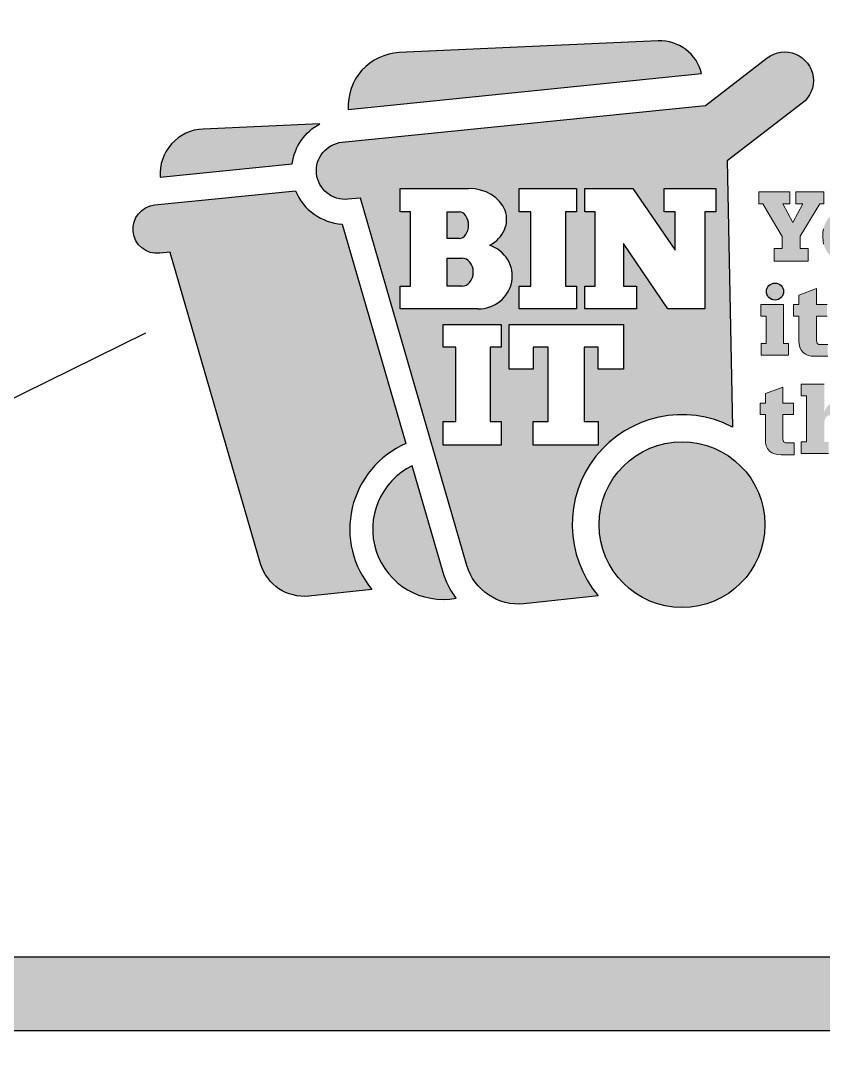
# Model space of a CAD drawing. Extents: x 0 to 420, y 0 to 297.
# Drawn here: x 145.9 to 165.55, y 156.63 to 181.97 of the extents above; entities that cross this region are included whole.
import ezdxf

# ---------------------------------------------------------------- set-up
doc = ezdxf.new("R2010")
doc.units = 0
for name, color, linetype in [('green', 98, 'CONTINUOUS'), ('L25', 1, 'CONTINUOUS'), ('ORANGE', 30, 'CONTINUOUS')]:
    doc.layers.add(name, color=color, linetype=linetype)

# ---------------------------------------------------------------- blocks, each defined once
blk = doc.blocks.new('BIN IT')
at = {"layer": 'green'}
h = blk.add_hatch(color=256, dxfattribs=at)
h.paths.add_polyline_path([(14.14392968385801, 17.26322737010584), (14.143929683858, 15.27089811144105), (14.76648759255477, 15.27089811144106), (14.76648759255477, 14.20952547124761), (12.34950149779616, 14.20952547124761), (12.34950149779616, 15.27089811144105), (12.82556832645059, 15.27089811144106), (12.8255683264506, 18.74784711038228), (12.34950149779615, 18.74784711038228), (12.34950149779615, 19.8458310047863), (14.58888032790915, 19.84583100478631), (16.56091577861662, 16.96091266013156), (16.56091577861662, 18.74784711038228), (16.04819699846848, 18.74784711038228), (16.04819699846848, 19.8458310047863), (18.46518309322709, 19.84583100478631), (18.4651830932271, 18.74784711038228), (17.95252267605247, 18.74784711038228), (17.95252267605247, 14.20952547124762), (16.23134003001178, 14.20952547124761)], flags=16)
h.paths.add_polyline_path([(9.273363905820588, 14.20952547124761), (9.273363905820588, 15.27089811144105), (9.822676274496187, 15.27089811144106), (9.822676274496187, 18.74784711038228), (9.273363905820588, 18.74784711038228), (9.273363905820586, 19.8458310047863), (11.94668020916288, 19.8458310047863), (11.94668020916288, 18.74784711038228), (11.43401979199553, 18.74784711038228), (11.43401979199552, 15.27089811144106), (11.94668020916288, 15.27089811144105), (11.94668020916288, 14.20952547124761)], flags=16)
h.paths.add_polyline_path([(5.721159485190583, 7.841230674770486), (5.721159485190583, 8.93921456917451), (6.307065442386375, 8.939214569174512), (6.307065442386374, 12.41616356811573), (5.721159485190581, 12.41616356811573), (5.721159485190582, 13.47753620830917), (8.43106937706034, 13.47753620830917), (8.43106937706034, 12.41616356811573), (7.918408959885709, 12.41616356811573), (7.918408959885711, 8.93921456917451), (8.431069377060341, 8.93921456917451), (8.43106937706034, 7.841230674770485)], flags=16)
h.paths.add_polyline_path([(9.932573766018322, 7.841230674770485), (9.93257376601832, 8.939214569174512), (10.62831885175547, 8.93921456917451), (10.62831885175547, 12.41616356811573), (9.932573766018322, 12.41616356811573), (9.932573766018322, 11.39137270447827), (8.79729707716615, 11.39137270447827), (8.79729707716615, 13.47753620830917), (14.143929683858, 13.47753620830917), (14.143929683858, 11.39137270447827), (12.97205940649292, 11.39137270447827), (12.97205940649292, 12.41616356811573), (12.31290790927596, 12.41616356811573), (12.31290790927596, 8.93921456917451), (12.97205940649292, 8.939214569174512), (12.97205940649291, 7.841230674770489)], flags=16)
edge = h.paths.add_edge_path()
edge.add_line((1.839027204633901, 19.39631920275848), (1.263228109690566, 19.33806249087577))
edge.add_arc((1.128086210809271, 20.67378125271459), 1.342537874162767, 95.77726482201831, 275.7772648220183, ccw=False)
edge.add_line((0.9929443119279762, 22.00950001455342), (17.984743914989, 23.72865237609312))
edge.add_line((17.984743914989, 23.72865237609312), (20.87767693431717, 25.95268518120585))
edge.add_arc((21.69345665491109, 24.89155151232328), 1.338469729119226, -52.44759071376137, 127.55240928623891, ccw=False)
edge.add_line((22.50923637550501, 23.83041784344071), (18.99693950195643, 21.13022968979971))
edge.add_line((18.99693950195643, 21.13022968979971), (19.24596089034362, 8.686436390985381))
edge.add_arc((16.88882125585209, 4.118890006229604), 5.139901480902762, 62.70343575568038, 220.3657562306752)
edge.add_line((12.9725990903745, 0.7899575671422085), (9.492558584836093, 0.4196141684092765))
edge.add_arc((9.228004219193938, 2.905576957273921), 2.500000000000001, 196.1834088671212, 276.0745129321254, ccw=False)
edge.add_line((6.827068137092588, 2.20879440176336), (1.840962669543472, 19.3896500812366))
edge.add_line((1.840962669543472, 19.3896500812366), (1.839027204633901, 19.39631920275848))
edge = h.paths.add_edge_path(flags=16)
edge.add_ellipse((7.341315812685935, 15.74556213795222), major_axis=(1.607549923792247, 0), ratio=0.9555141299008987, start_angle=270, end_angle=429.9936579166796)
edge.add_ellipse((6.902951469179244, 18.3957659346197), major_axis=(-1.782872316005522, 0), ratio=0.8133308578235316, start_angle=123.6663706111032, end_angle=270)
edge.add_line((6.902951469179245, 19.8458310047863), (3.706994679065247, 19.84583100478631))
edge.add_line((3.706994679065247, 19.84583100478631), (3.706994679065247, 18.74784711038228))
edge.add_line((3.706994679065247, 18.74784711038228), (4.183061507712408, 18.74784711038228))
edge.add_line((4.183061507712408, 18.74784711038228), (4.183061507712409, 15.27089811144105))
edge.add_line((4.183061507712409, 15.27089811144105), (3.706994679065246, 15.27089811144105))
edge.add_line((3.706994679065246, 15.27089811144105), (3.706994679065246, 14.20952547124762))
edge.add_line((3.706994679065246, 14.20952547124762), (7.341315812685934, 14.20952547124761))
edge = h.paths.add_edge_path(flags=0)
edge.add_ellipse((6.596020556848089, 15.92969434361657), major_axis=(0, 0.6587962321755185), ratio=0.7986418863347624, start_angle=180, end_angle=360)
edge.add_line((6.596020556848089, 16.58849057579209), (5.904244153760374, 16.58849057579209))
edge.add_line((5.904244153760374, 16.58849057579209), (5.904244153760374, 15.27089811144105))
edge.add_line((5.904244153760374, 15.27089811144105), (6.596020556848089, 15.27089811144105))
edge = h.paths.add_edge_path(flags=0)
edge.add_ellipse((6.464528762691771, 18.12566213242098), major_axis=(0, 0.6221849779612931), ratio=0.7046500992744106, start_angle=180, end_angle=360)
edge.add_line((6.464528762691771, 18.74784711038228), (5.904244153760374, 18.74784711038228))
edge.add_line((5.904244153760374, 18.74784711038228), (5.904244153760374, 17.50347715445969))
edge.add_line((5.904244153760374, 17.50347715445969), (6.464528762691771, 17.50347715445969))
h = blk.add_hatch(color=256, dxfattribs=at)
edge = h.paths.add_edge_path()
edge.add_line((-0.05410962495195903, 22.87271717599052), (-5.507444769516498, 22.62644323772644))
edge.add_arc((-5.411844376566915, 20.5095282836679), 2.119072523027182, 92.58573443616477, 183.531540765446)
edge.add_line((-7.526892866829586, 20.37899766777116), (-1.346517544230357, 21.00429970047252))
edge.add_arc((1.12808621080927, 20.6737812527146), 2.496578896963709, 118.26344263861691, 172.3923609158374, ccw=False)
h = blk.add_hatch(color=256, dxfattribs=at)
edge = h.paths.add_edge_path()
edge.add_arc((1.128086210809277, 20.67378125271459), 2.496578896963719, 201.922861620019, 266.8308403197538)
edge.add_line((0.9900651655809053, 18.1810204579654), (3.971350169313308, 7.908267961680663))
edge.add_arc((5.704754386117731, 3.911218721796455), 4.3567295996991, 113.4449775996585, 220.3657562306752)
edge.add_line((2.385250872144301, 1.089519016722875), (-0.564532413578918, 0.7756052085870931))
edge.add_arc((-0.7887763684105895, 2.882779384247528), 2.119072523027181, 196.1834088671212, 276.07451293212546, ccw=False)
edge.add_line((-2.823879440860789, 2.292166277084691), (-7.050247078140357, 16.85515795407157))
edge.add_line((-7.050247078140357, 16.85515795407157), (-7.05188763434402, 16.86081089493948))
edge.add_line((-7.05188763434402, 16.86081089493948), (-7.539951650695355, 16.81143081596645))
edge.add_arc((-7.654501844546982, 17.94362478664826), 1.137974048104657, 95.77726482201831, 275.7772648220183, ccw=False)
edge.add_line((-7.76905203839861, 19.07581875733008), (-1.187958460131221, 19.74166362549542))
h = blk.add_hatch(color=256, dxfattribs=at)
edge = h.paths.add_edge_path()
edge.add_arc((16.88882125585209, 4.118890006229606), 3.877936718498413, 0, 360)
h = blk.add_hatch(color=256, dxfattribs=at)
edge = h.paths.add_edge_path()
edge.add_arc((5.704754386117732, 3.911218721796456), 3.287051658483271, 115.8277831632736, 280.914691468278)
edge.add_arc((9.228004219193938, 2.905576957273922), 3.654041022800952, 196.1834088671212, 217.4507739551467, ccw=False)
edge.add_line((5.71875664434541, 1.887148140550853), (4.272692414337427, 6.869918962530269))
at = {"layer": 'ORANGE'}
h = blk.add_hatch(color=256, dxfattribs=at)
edge = h.paths.add_edge_path()
edge.add_arc((3.773886960441402, 23.7009351952259), 2.5, 92.58573443616471, 183.531540765446)
edge.add_line((1.278634359032983, 23.5469402110072), (17.80584566598759, 25.21908765929151))
edge.add_arc((15.86227361220632, 24.74735927159317), 2.000000000000003, 13.64256950802626, 92.58573443616464)
edge.add_line((15.77204508825471, 26.74532293829623), (3.661101305501887, 26.19838977860471))
for points in [[(23.52264059368246, 19.68586632256606), (22.21606905761414, 19.68586632256606), (22.21606905761414, 19.12760393897323), (22.54525721085734, 19.12760393897323), (22.06504975019846, 18.25712186364461), (21.59841705874549, 19.12760393897323), (21.92760521198868, 19.12760393897323), (21.92760521198868, 19.68586632256606), (20.48698283001207, 19.68586632256606), (20.48698283001207, 19.12760393897323), (20.66854536814104, 19.12760393897323), (21.57805490493664, 17.60383609561045), (21.57805490493664, 17.03030209666099), (21.20135505947278, 17.03030209666099), (21.20135505947278, 16.4465870208071), (22.79129990271435, 16.4465870208071), (22.79129990271435, 17.03030209666099), (22.4146000572505, 17.03030209666099), (22.4146000572505, 17.60892663406267), (23.33768436325201, 19.12760393897323), (23.52264059368246, 19.12760393897323)], [(22.35778676127627, 12.68317359941981), (22.36457414587923, 12.5711817534711), (22.39681422274325, 12.41337506145246), (22.45790068416981, 12.28102106169489), (22.54953037630968, 12.17072606189691), (22.55462091476188, 12.1656355234447), (22.65982537610765, 12.08927744666149), (22.78539199126227, 12.03497836983787), (22.93301760637648, 12.00273829297385), (23.0993085291488, 11.99255721606942), (23.70341114363365, 11.99255721606942), (23.70341114363366, 12.54572906121003), (23.29274899033295, 12.54572906121003), (23.20960352894678, 12.59324075343069), (23.17906029823349, 12.73747267624343), (23.17906029823349, 13.87605644338866), (23.67453937424901, 13.87605644338866), (23.67453937424901, 14.41225982702189), (23.17906029823349, 14.41225982702189), (23.17906029823349, 15.16056897949738), (22.35778676127627, 14.86022721081674), (22.35778676127627, 14.41225982702189), (22.11004722326852, 14.41225982702189), (22.11004722326852, 13.87605644338866), (22.35778676127627, 13.87605644338866)], [(22.7162505059269, 7.990974229278399), (22.46851096791915, 7.990974229278399), (22.46851096791915, 7.444589768740743), (23.7411455809727, 7.444589768740743), (23.7411455809727, 7.990974229278399), (23.53752404288413, 7.990974229278399), (23.53752404288413, 8.800369843180455), (23.53752404288413, 8.846184689250382), (23.5629767351452, 9.015869304324188), (23.61897265811956, 9.139739073328068), (23.71569288871163, 9.219490842412755), (23.86331850382584, 9.25003407312604), (23.98040088822676, 9.231368765467924), (24.08730219572326, 9.153313842533972), (24.09408958032621, 9.143132765629543), (24.13990442639614, 9.01417245817345), (24.15347919560205, 8.829216227743002), (24.15347919560205, 7.990974229278399), (23.94476711906126, 7.990974229278399), (23.94476711906126, 7.444589768740743), (25.21740173211481, 7.444589768740743), (25.21740173211481, 7.990974229278399), (24.97135904025779, 7.990974229278399), (24.97135904025779, 9.026050381228618), (24.97135904025779, 9.078652611901498), (24.95608742490115, 9.26021515003047), (24.92215050188639, 9.416324995898371), (24.86615457891203, 9.550375841806678), (24.7931901944303, 9.658973995453913), (24.77791857907365, 9.675942456961295), (24.67610781002937, 9.75908791834746), (24.55393488717623, 9.818477533623291), (24.40970296436349, 9.854111302788791), (24.24341204159116, 9.865989225843958), (24.17553819556164, 9.86429237969322), (24.01942834969374, 9.843930225884362), (23.88537750378543, 9.801509072115913), (23.77338565783672, 9.738725764538602), (23.77168881168598, 9.737028918387864), (23.6698780426417, 9.636914995494319), (23.59182311970775, 9.507954688038225), (23.53752404288413, 9.348451149868849), (23.53752404288413, 10.68386907049971), (22.46851096791915, 10.68386907049971), (22.46851096791915, 10.14936253301721), (22.7162505059269, 10.14936253301721)], [(20.79026065305391, 8.075816536815305), (20.79704803765687, 7.963824690866591), (20.82928811452089, 7.806017998847953), (20.89037457594745, 7.673663999090383), (20.98200426808731, 7.563368999292409), (20.98709480653952, 7.558278460840194), (21.09229926788528, 7.481920384056981), (21.21786588303991, 7.427621307233363), (21.36549149815412, 7.39538123036934), (21.53178242092644, 7.385200153464913), (22.13588503541129, 7.385200153464911), (22.1358850354113, 7.93837199860552), (21.72522288211059, 7.93837199860552), (21.64207742072442, 7.985883690826187), (21.61153419001113, 8.130115613638923), (21.61153419001113, 9.268699380784161), (22.10701326602665, 9.268699380784161), (22.10701326602665, 9.80490276441739), (21.61153419001113, 9.80490276441739), (21.61153419001113, 10.55321191689288), (20.79026065305391, 10.25287014821224), (20.79026065305391, 9.80490276441739), (20.54252111504616, 9.80490276441739), (20.54252111504616, 9.268699380784161), (20.79026065305391, 9.268699380784161)]]:
    blk.add_hatch(color=256, dxfattribs=at).paths.add_polyline_path(points)
h = blk.add_hatch(color=256, dxfattribs=at)
h.paths.add_polyline_path([(23.62414678459876, 16.9641250967822), (23.70389855368345, 16.84025532777833), (23.80061878427552, 16.72656663567887), (23.86509893800356, 16.66548017425231), (23.97539393780154, 16.5806378667154), (24.09587001450394, 16.51106717453514), (24.22483032196003, 16.45676809771152), (24.3656685524713, 16.41774063624455), (24.51499101373625, 16.39568163628496), (24.67619139805636, 16.38719740553126), (24.77800216710065, 16.39059109783274), (24.93241516681781, 16.40755955934012), (25.07664708963054, 16.44149648235488), (25.20900108938812, 16.48900817457555), (25.33287085839199, 16.55348832830359), (25.44825639664218, 16.63154325123755), (25.5517640118372, 16.72656663567887), (25.58230724255049, 16.7588067125429), (25.67393693469034, 16.87588909694383), (25.74859816532282, 17.00315255824918), (25.80629093444792, 17.1422939426097), (25.84701524206562, 17.29161640387465), (25.87246793432669, 17.45281678819476), (25.88095216508039, 17.62419824941931), (25.87925531892964, 17.68189101854441), (25.86568054972374, 17.84987878746747), (25.8368341651612, 18.00598863333537), (25.78932247294053, 18.15361424844959), (25.72653916536323, 18.28766509435789), (25.64848424242927, 18.41323170951251), (25.5517640118372, 18.52692040161196), (25.48558701195842, 18.58970370918927), (25.37529201216045, 18.67454601672617), (25.25481593545804, 18.74411670890643), (25.12585562800195, 18.79841578573005), (24.98501739749069, 18.83744324719702), (24.83569493622574, 18.85950224715662), (24.67619139805636, 18.86798647791031), (24.57438062901208, 18.86459278560883), (24.41996762929492, 18.84762432410145), (24.27743255263291, 18.81368740108669), (24.14338170672462, 18.76617570886603), (24.01951193772073, 18.70169555513798), (23.90582324562128, 18.62194378605329), (23.80061878427552, 18.52692040161196), (23.76668186126076, 18.48958978629572), (23.67674901527165, 18.37250740189479), (23.60208778463917, 18.24524394058944), (23.54439501551408, 18.10610255622892), (23.50367070789636, 17.95678009496397), (23.47821801563529, 17.79557971064385), (23.4697337848816, 17.62419824941931), (23.47143063103234, 17.56989917259569), (23.48500540023824, 17.40191140367262), (23.5138517848008, 17.24410471165398), (23.56136347702146, 17.09817594269051)])
h.paths.add_polyline_path([(24.67619139805636, 18.30463355586527), (24.71691570567408, 18.30293670971454), (24.8475728592809, 18.25372817134313), (24.9408993975715, 18.14343317154516), (24.95108047447594, 18.12137417158556), (24.99350162824438, 17.99580755643095), (25.01725747435471, 17.83460717211083), (25.0257417051084, 17.64116671092669), (25.0257417051084, 17.59535186485676), (25.01386378205324, 17.40700194212484), (24.98671424364143, 17.25428578855842), (24.9408993975715, 17.13550655800675), (24.91714355146117, 17.09478225038903), (24.81363593626615, 17.00145571209844), (24.67619139805636, 16.96921563523442), (24.63377024428791, 16.9726093275359), (24.50650678298256, 17.0218178659073), (24.41318024469197, 17.13550655800675), (24.4013023216368, 17.15926240411708), (24.36057801401909, 17.2848290192717), (24.33512532175802, 17.44602940359181), (24.32664109100432, 17.64116671092669), (24.32664109100432, 17.68358786469514), (24.33851901405949, 17.87193778742707), (24.36736539862204, 18.02465394099349), (24.41318024469197, 18.14343317154516), (24.43354239850082, 18.17737009455992), (24.5353531675451, 18.27239347900125)], flags=16)
h = blk.add_hatch(color=256, dxfattribs=at)
h.paths.add_polyline_path([(21.64002083951407, 14.41225982702189), (20.57779514915205, 14.41225982702189), (20.57779514915205, 13.87605644338866), (20.81874730255685, 13.87605644338866), (20.81874730255685, 12.59833129188291), (20.58967307220721, 12.59833129188291), (20.58967307220721, 12.05194683134525), (21.87588245446667, 12.05194683134525), (21.87588245446667, 12.59833129188291), (21.64002083951407, 12.59833129188291)])
edge = h.paths.add_edge_path()
edge.add_arc((21.23871672486452, 15.02142759513686), 0.3994014453048876, 0, 360)
at = {"layer": 'green'}
for points in [[(1.839027204633901, 19.39631920275848), (1.263228109690566, 19.33806249087577, -0.9999999999999999), (0.9929443119279762, 22.00950001455342), (17.984743914989, 23.72865237609312), (20.87767693431717, 25.95268518120585, -1.000000000000002), (22.50923637550501, 23.83041784344071), (18.99693950195643, 21.13022968979971), (19.24596089034362, 8.686436390985381, 0.8218647576179893), (12.9725990903745, 0.7899575671422085), (9.492558584836093, 0.4196141684092765, -0.3634322341816478), (6.827068137092588, 2.20879440176336), (1.840962669543472, 19.3896500812366)], [(-0.05410962495195903, 22.87271717599052), (-5.507444769516498, 22.62644323772644, 0.4190567845103864), (-7.526892866829586, 20.37899766777116), (-1.346517544230358, 21.00429970047252, -0.2406737735647013)], [(-1.187958460131222, 19.74166362549542, 0.2910378401486971), (0.9900651655809053, 18.1810204579654), (3.971350169313308, 7.908267961680663, 0.5036080816188271), (2.385250872144301, 1.089519016722875), (-0.5645324135789183, 0.7756052085870931, -0.3634322341816478), (-2.823879440860789, 2.292166277084691), (-7.050247078140357, 16.85515795407157), (-7.05188763434402, 16.86081089493948), (-7.539951650695355, 16.81143081596645, -0.9999999999999999), (-7.76905203839861, 19.07581875733008)], [(4.272692414337427, 6.869918962530269, 0.8776475402113535), (6.327148496795259, 0.6836291914299393, -0.09306366848144397), (5.71875664434541, 1.887148140550853)]]:
    blk.add_lwpolyline(points, format="xyb", close=True, dxfattribs=at)
for points in [[(7.341315812685934, 14.20952547124761), (3.706994679065246, 14.20952547124762), (3.706994679065246, 15.27089811144105), (4.183061507712409, 15.27089811144105), (4.183061507712408, 18.74784711038228), (3.706994679065247, 18.74784711038228), (3.706994679065247, 19.84583100478631), (6.902951469179245, 19.8458310047863)], [(6.464528762691771, 17.50347715445969), (5.904244153760374, 17.50347715445969), (5.904244153760374, 18.74784711038228), (6.464528762691771, 18.74784711038228)], [(6.596020556848089, 15.27089811144105), (5.904244153760374, 15.27089811144105), (5.904244153760374, 16.58849057579209), (6.596020556848089, 16.58849057579209)]]:
    blk.add_lwpolyline(points, dxfattribs=at)
for points in [[(9.273363905820588, 14.20952547124761), (9.273363905820588, 15.27089811144105), (9.822676274496187, 15.27089811144106), (9.822676274496187, 18.74784711038228), (9.273363905820588, 18.74784711038228), (9.273363905820586, 19.8458310047863), (11.94668020916288, 19.8458310047863), (11.94668020916288, 18.74784711038228), (11.43401979199553, 18.74784711038228), (11.43401979199552, 15.27089811144106), (11.94668020916288, 15.27089811144105), (11.94668020916288, 14.20952547124761)], [(14.14392968385801, 17.26322737010584), (14.143929683858, 15.27089811144105), (14.76648759255477, 15.27089811144106), (14.76648759255477, 14.20952547124761), (12.34950149779616, 14.20952547124761), (12.34950149779616, 15.27089811144105), (12.82556832645059, 15.27089811144106), (12.8255683264506, 18.74784711038228), (12.34950149779615, 18.74784711038228), (12.34950149779615, 19.8458310047863), (14.58888032790915, 19.84583100478631), (16.56091577861662, 16.96091266013156), (16.56091577861662, 18.74784711038228), (16.04819699846848, 18.74784711038228), (16.04819699846848, 19.8458310047863), (18.46518309322709, 19.84583100478631), (18.4651830932271, 18.74784711038228), (17.95252267605247, 18.74784711038228), (17.95252267605247, 14.20952547124762), (16.23134003001178, 14.20952547124761)], [(5.721159485190583, 7.841230674770486), (5.721159485190583, 8.93921456917451), (6.307065442386375, 8.939214569174512), (6.307065442386374, 12.41616356811573), (5.721159485190581, 12.41616356811573), (5.721159485190582, 13.47753620830917), (8.43106937706034, 13.47753620830917), (8.43106937706034, 12.41616356811573), (7.918408959885709, 12.41616356811573), (7.918408959885711, 8.93921456917451), (8.431069377060341, 8.93921456917451), (8.43106937706034, 7.841230674770485)], [(9.932573766018322, 7.841230674770485), (9.93257376601832, 8.939214569174512), (10.62831885175547, 8.93921456917451), (10.62831885175547, 12.41616356811573), (9.932573766018322, 12.41616356811573), (9.932573766018322, 11.39137270447827), (8.79729707716615, 11.39137270447827), (8.79729707716615, 13.47753620830917), (14.143929683858, 13.47753620830917), (14.143929683858, 11.39137270447827), (12.97205940649292, 11.39137270447827), (12.97205940649292, 12.41616356811573), (12.31290790927596, 12.41616356811573), (12.31290790927596, 8.93921456917451), (12.97205940649292, 8.939214569174512), (12.97205940649291, 7.841230674770489)]]:
    blk.add_lwpolyline(points, close=True, dxfattribs=at)
blk.add_circle((16.88882125585209, 4.118890006229606), 3.877936718498413, dxfattribs=at)
for centre, major_axis, ratio, start_param, end_param in [((6.902951469179244, 18.3957659346197), (-1.782872316005522, 0), 0.8133308578235316, 2.158385341155304, 4.71238898038469), ((6.464528762691771, 18.12566213242098), (0, 0.6221849779612931), 0.7046500992744106, 3.141592653589793, 6.283185307179586), ((7.341315812685935, 15.74556213795222), (1.607549923792247, 0), 0.9555141299008987, 4.71238898038469, 7.50480509334024), ((6.596020556848089, 15.92969434361657), (0, 0.6587962321755185), 0.7986418863347624, 3.141592653589793, 6.283185307179586)]:
    blk.add_ellipse(centre, major_axis=major_axis, ratio=ratio, start_param=start_param, end_param=end_param, dxfattribs=at)
at = {"layer": 'ORANGE'}
blk.add_lwpolyline([(3.661101305501887, 26.19838977860471, 0.4190567845103867), (1.278634359032983, 23.5469402110072), (17.80584566598759, 25.21908765929151, 0.3587567540080926), (15.77204508825471, 26.74532293829623)], format="xyb", close=True, dxfattribs=at)
at = {"layer": 'ORANGE', "lineweight": 0}
for points in [[(23.52264059368246, 19.68586632256606), (22.21606905761414, 19.68586632256606), (22.21606905761414, 19.12760393897323), (22.54525721085734, 19.12760393897323), (22.06504975019846, 18.25712186364461), (21.59841705874549, 19.12760393897323), (21.92760521198868, 19.12760393897323), (21.92760521198868, 19.68586632256606), (20.48698283001207, 19.68586632256606), (20.48698283001207, 19.12760393897323), (20.66854536814104, 19.12760393897323), (21.57805490493664, 17.60383609561045), (21.57805490493664, 17.03030209666099), (21.20135505947278, 17.03030209666099), (21.20135505947278, 16.4465870208071), (22.79129990271435, 16.4465870208071), (22.79129990271435, 17.03030209666099), (22.4146000572505, 17.03030209666099), (22.4146000572505, 17.60892663406267), (23.33768436325201, 19.12760393897323), (23.52264059368246, 19.12760393897323)], [(21.64002083951407, 14.41225982702189), (20.57779514915205, 14.41225982702189), (20.57779514915205, 13.87605644338866), (20.81874730255685, 13.87605644338866), (20.81874730255685, 12.59833129188291), (20.58967307220721, 12.59833129188291), (20.58967307220721, 12.05194683134525), (21.87588245446667, 12.05194683134525), (21.87588245446667, 12.59833129188291), (21.64002083951407, 12.59833129188291)], [(20.79026065305391, 8.075816536815305), (20.79704803765687, 7.963824690866591), (20.82928811452089, 7.806017998847953), (20.89037457594745, 7.673663999090383), (20.98200426808731, 7.563368999292409), (20.98709480653952, 7.558278460840194), (21.09229926788528, 7.481920384056981), (21.21786588303991, 7.427621307233363), (21.36549149815412, 7.39538123036934), (21.53178242092644, 7.385200153464913), (22.13588503541129, 7.385200153464911), (22.1358850354113, 7.93837199860552), (21.72522288211059, 7.93837199860552), (21.64207742072442, 7.985883690826187), (21.61153419001113, 8.130115613638923), (21.61153419001113, 9.268699380784161), (22.10701326602665, 9.268699380784161), (22.10701326602665, 9.80490276441739), (21.61153419001113, 9.80490276441739), (21.61153419001113, 10.55321191689288), (20.79026065305391, 10.25287014821224), (20.79026065305391, 9.80490276441739), (20.54252111504616, 9.80490276441739), (20.54252111504616, 9.268699380784161), (20.79026065305391, 9.268699380784161)]]:
    blk.add_lwpolyline(points, close=True, dxfattribs=at)
for points in [[(23.50367070789636, 17.95678009496397), (23.47821801563529, 17.79557971064385), (23.4697337848816, 17.62419824941931), (23.47143063103234, 17.56989917259569), (23.48500540023824, 17.40191140367262), (23.5138517848008, 17.24410471165398)], [(23.70341114363366, 12.54572906121003), (23.29274899033295, 12.54572906121003), (23.20960352894678, 12.59324075343069), (23.17906029823349, 12.73747267624343), (23.17906029823349, 13.87605644338866), (23.67453937424901, 13.87605644338866)], [(23.67453937424901, 14.41225982702189), (23.17906029823349, 14.41225982702189), (23.17906029823349, 15.16056897949738), (22.35778676127627, 14.86022721081674), (22.35778676127627, 14.41225982702189), (22.11004722326852, 14.41225982702189), (22.11004722326852, 13.87605644338866), (22.35778676127627, 13.87605644338866), (22.35778676127627, 12.68317359941981), (22.36457414587923, 12.5711817534711), (22.39681422274325, 12.41337506145246), (22.45790068416981, 12.28102106169489), (22.54953037630968, 12.17072606189691), (22.55462091476188, 12.1656355234447), (22.65982537610765, 12.08927744666149), (22.78539199126227, 12.03497836983787), (22.93301760637648, 12.00273829297385), (23.0993085291488, 11.99255721606942), (23.70341114363365, 11.99255721606942)], [(23.53752404288413, 10.68386907049971), (22.46851096791915, 10.68386907049971), (22.46851096791915, 10.14936253301721), (22.7162505059269, 10.14936253301721), (22.7162505059269, 7.990974229278399), (22.46851096791915, 7.990974229278399), (22.46851096791915, 7.444589768740743), (23.7411455809727, 7.444589768740743)]]:
    blk.add_lwpolyline(points, dxfattribs=at)
at = {"layer": 'ORANGE'}
blk.add_circle((21.23871672486452, 15.02142759513686), 0.3994014453048876, dxfattribs=at)

msp = doc.modelspace()

# ---------------------------------------------------------------- hatches: boundary and pattern name
at = {"layer": 'L25'}
h = msp.add_hatch(color=256, dxfattribs=at)
edge = h.paths.add_edge_path(flags=16)
edge.add_line((92.06390491273214, 168.5357845057817), (92.06390491273214, 243.5357845057817))
edge.add_arc((101.5639049127321, 243.5357845057817), 9.499999999999972, 89.99999999999977, 179.9999999999998, ccw=False)
edge.add_line((101.5639049127321, 253.0357845057817), (256.5639049127321, 253.0357845057816))
edge.add_arc((256.5639049127321, 243.5357845057816), 9.5, 0, 90, ccw=False)
edge.add_line((266.0639049127321, 243.5357845057816), (266.0639049127321, 168.5357845057816))
edge.add_arc((256.5639049127321, 168.5357845057816), 9.5, -90, 0, ccw=False)
edge.add_line((256.5639049127321, 159.0357845057817), (101.5639049127321, 159.0357845057817))
edge.add_arc((101.5639049127321, 168.5357845057817), 9.5, 180, 270, ccw=False)
edge = h.paths.add_edge_path()
edge.add_line((90.26390491273219, 168.5357845057817), (90.26390491273219, 243.5357845057817))
edge.add_arc((101.5639049127322, 243.5357845057817), 11.29999999999997, 90.00000000000011, 180.0000000000003, ccw=False)
edge.add_line((101.5639049127321, 254.8357845057817), (256.5639049127321, 254.8357845057816))
edge.add_arc((256.5639049127321, 243.5357845057816), 11.29999999999998, -2.2737367544323206e-13, 89.99999999999972, ccw=False)
edge.add_line((267.8639049127321, 243.5357845057816), (267.8639049127321, 168.5357845057816))
edge.add_arc((256.5639049127321, 168.5357845057816), 11.29999999999995, -90, 0, ccw=False)
edge.add_line((256.5639049127321, 157.2357845057817), (101.5639049127321, 157.2357845057817))
edge.add_arc((101.5639049127322, 168.5357845057817), 11.29999999999998, 180, 269.99999999999994, ccw=False)

# ---------------------------------------------------------------- linework, layer by layer
msp.add_line((148.9538899663098, 174.315247531393), (76.09727670859593, 138.4496506899567), dxfattribs=at)
for points in [[(90.26390491273219, 168.5357845057817), (90.26390491273219, 243.5357845057817, -0.4142135623730959), (101.5639049127321, 254.8357845057817), (256.5639049127321, 254.8357845057816, -0.4142135623730948), (267.8639049127321, 243.5357845057816), (267.8639049127321, 168.5357845057816, -0.4142135623730944), (256.5639049127321, 157.2357845057817), (101.5639049127321, 157.2357845057817, -0.4142135623730949)], [(92.06390491273214, 168.5357845057817), (92.06390491273214, 243.5357845057817, -0.4142135623730948), (101.5639049127321, 253.0357845057817), (256.5639049127321, 253.0357845057816, -0.4142135623730955), (266.0639049127321, 243.5357845057816), (266.0639049127321, 168.5357845057816, -0.4142135623730946), (256.5639049127321, 159.0357845057817), (101.5639049127321, 159.0357845057817, -0.4142135623730954)]]:
    msp.add_lwpolyline(points, format="xyb", close=True, dxfattribs=at)

# ---------------------------------------------------------------- block references
at = {"layer": 'L25', "xscale": 0.5234560963640291, "yscale": 0.5234560963640291, "zscale": 0.5234560963640291}
msp.add_blockref('BIN IT', (153.2528342139296, 167.4727191014429), dxfattribs=at)

doc.saveas('drawing.dxf')
